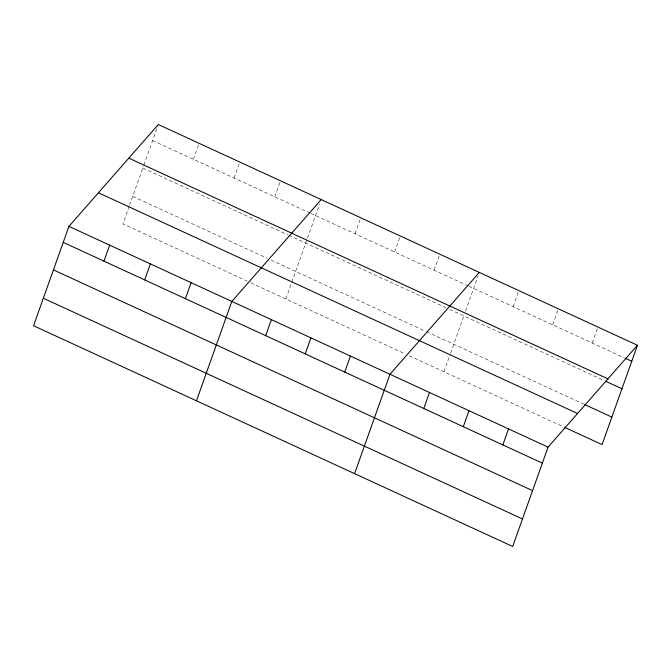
<?xml version="1.0" encoding="UTF-8"?>
<svg xmlns="http://www.w3.org/2000/svg" width="671" height="671" viewBox="0 0 671 671"><rect width="100%" height="100%" fill="white"/><g stroke="black" fill="none" stroke-linecap="round" stroke-linejoin="round"><path stroke-width="0.5" stroke-dasharray="3.35 2.52" d="M129.235 206.19L122.936 223.871L247.012 281.032M129.578 205.209L143.519 166.064M143.871 165.083L157.979 125.469M193.34 159.287L199.035 143.284M234.07 178.05L239.765 162.046M274.791 196.813L280.495 180.809M285.838 298.922L319.547 204.278M355.051 233.785L360.746 217.781M394.582 251.994L400.277 235.999M434.112 270.203L439.807 254.208M443.959 371.768L450.249 354.087M450.602 353.105L463.846 315.924M465.59 311.009L477.995 276.184M513.164 306.63L518.868 290.627M552.694 324.839L558.389 308.836M592.225 343.049L597.92 327.054M152.611 140.524L309.843 212.959M310.782 213.395L467.989 285.812M468.928 286.249L624.223 357.794M142.822 168.027L287.733 234.791M288.681 235.227L445.963 307.687M449.729 309.423L604.076 380.532M132.732 196.368L267.226 258.327M271.009 260.071L425.515 331.256M426.454 331.692L583.636 404.101M250.795 282.785L404.428 353.558M409.134 355.722L562.541 426.404"/><path stroke-width="1.01" d="M68.928 226.387L33.55 325.737L512.686 546.479L548.064 447.121L637.45 345.263L158.314 124.521L68.928 226.387L548.064 447.121M103.955 261.153L109.658 245.15M144.684 279.916L150.379 263.913M185.414 298.679L191.109 282.676M196.46 400.788L231.83 301.438L321.216 199.572M265.666 335.651L271.361 319.648M305.196 353.86L310.891 337.857M344.726 372.07L350.421 356.075M354.573 473.634L389.952 374.284L479.337 272.418M423.778 408.496L429.482 392.493M463.309 426.706L469.004 410.702M502.839 444.915L508.534 428.912M637.45 345.263L602.072 444.613L564.428 427.268M625.162 358.222L631.755 361.258M128.815 158.138L607.951 378.872M605.955 381.396L621.958 388.769M584.575 404.529L611.868 417.11M98.427 192.77L577.563 413.512M63.233 242.39L542.369 463.124M53.437 269.893L532.573 490.635M43.347 298.234L522.483 518.968"/></g></svg>
